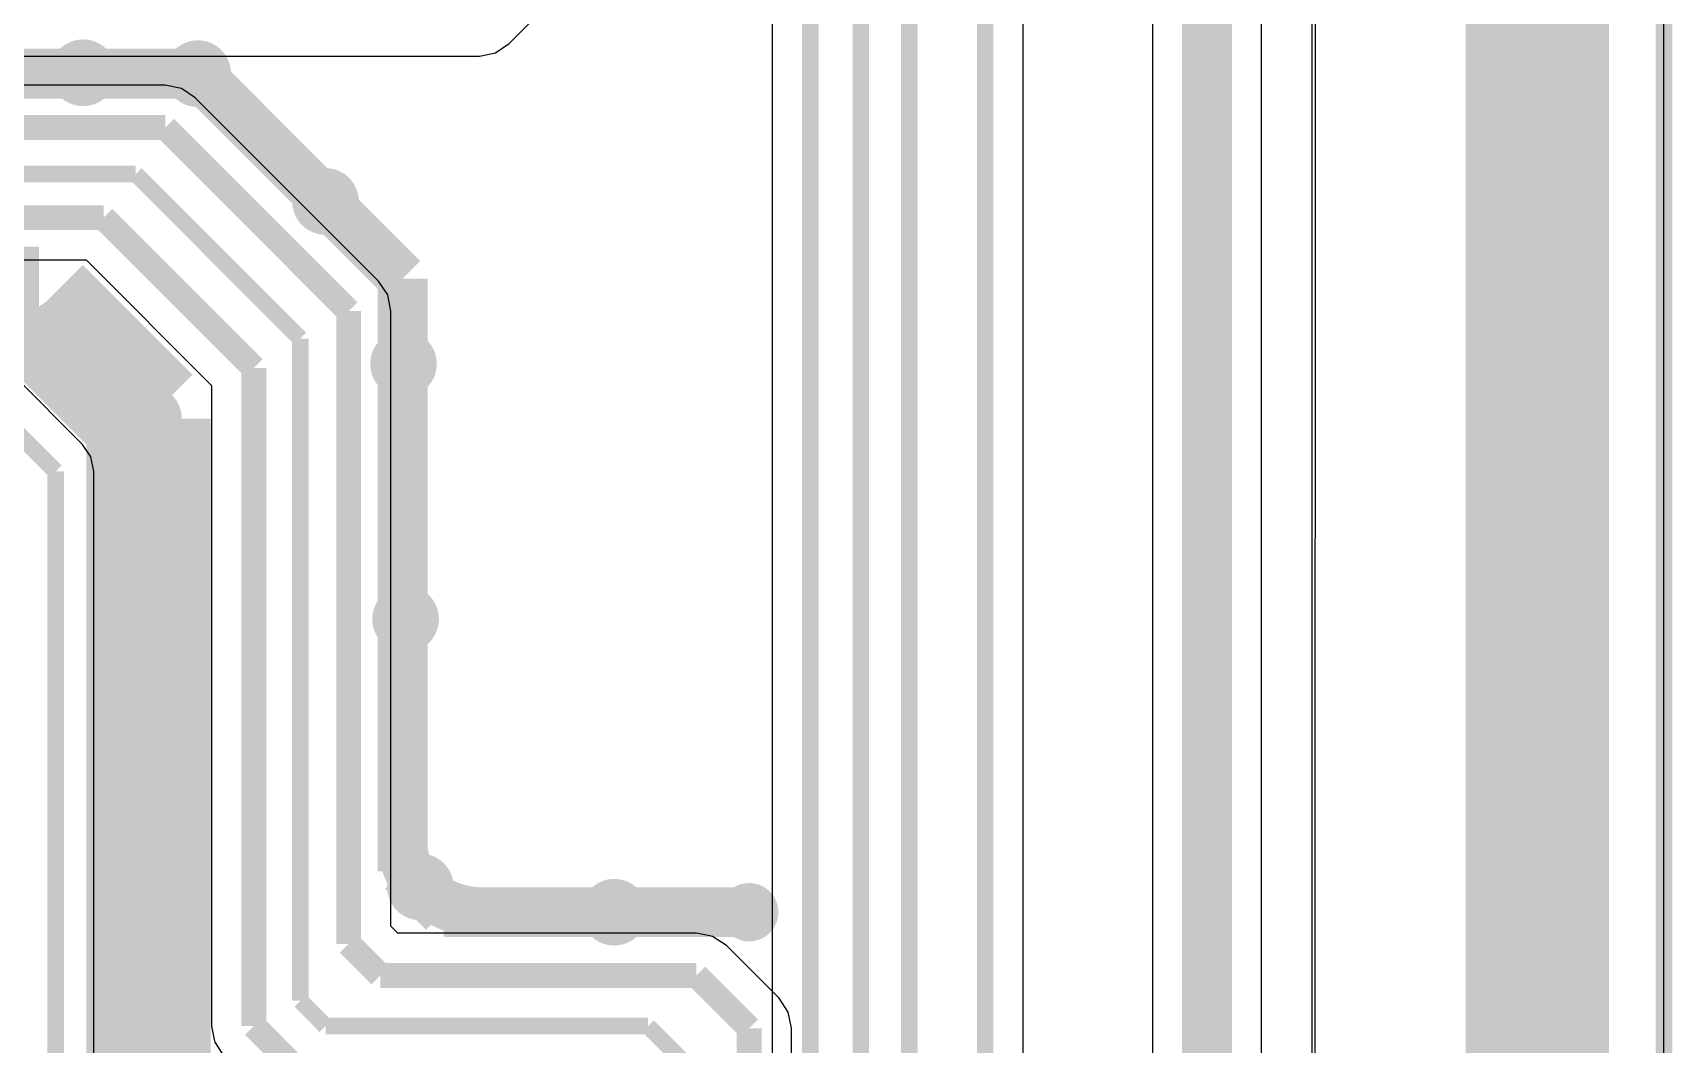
# Model space of a CAD drawing. Extents: x 81 to 196, y 150 to 213.
# Drawn here: x 175.98 to 195.74, y 169.85 to 182.03 of the extents above; entities that cross this region are included whole.
import ezdxf

# ---------------------------------------------------------------- set-up
doc = ezdxf.new("R2010")
doc.units = 0
doc.header["$MEASUREMENT"] = 0
for name, color, linetype in [('BOTTOMLAYER', 5, 'CONTINUOUS'), ('BOTTOMPASTE', 16, 'CONTINUOUS'), ('BOTTOMSOLDER', 6, 'CONTINUOUS'), ('KEEPOUTLAYER', 6, 'CONTINUOUS'), ('TOPLAYER', 1, 'CONTINUOUS')]:
    doc.layers.add(name, color=color, linetype=linetype)

msp = doc.modelspace()

# ---------------------------------------------------------------- linework, layer by layer
at = {"layer": 'BOTTOMLAYER'}
for p, q in [((191.449574, 213.096226), (191.424174, 149.951826)), ((195.640574, 150.891626), (195.640574, 212.562826)), ((191.448647, 210.788405), (191.431334, 167.752024)), ((190.790383, 167.752024), (190.790383, 200.263224)), ((189.479169, 198.975665), (189.479169, 167.848023)), ((187.918042, 166.718168), (187.918042, 194.897017)), ((184.894759, 187.683973), (184.894759, 168.93793))]:
    msp.add_line(p, q, dxfattribs=at)
for points, const_width in [([(190.134776, 165.905022), (190.134776, 200.263224)], 0.599999), ([(187.461774, 165.420426), (187.461774, 194.909826)], 0.195001), ([(186.547374, 167.935026), (186.547374, 188.864626)], 0.2), ([(185.963174, 167.350826), (185.963174, 188.458226)], 0.2), ([(185.353574, 168.544626), (185.353574, 187.874021)], 0.2)]:
    msp.add_lwpolyline(points, dxfattribs=dict(at, const_width=const_width))
msp.add_solid([(194.980174, 150.713826), (194.980174, 189.931426), (193.252974, 150.713826), (193.252974, 189.931426)], dxfattribs=at)
at = {"layer": 'BOTTOMPASTE'}
msp.add_solid([(194.980174, 150.713826), (194.980174, 189.880626), (193.252974, 150.713826), (193.252974, 189.880626)], dxfattribs=at)
at = {"layer": 'BOTTOMSOLDER'}
for points, const_width in [([(176.590574, 181.348626, 1), (176.590574, 181.750226, 1)], 0.401599), ([(177.972575, 181.338225, 1), (177.972575, 181.739824, 1)], 0.401599), ([(179.511574, 179.799226, 1), (179.511574, 180.200826, 1)], 0.401599), ([(176.327547, 178.233453, 1), (176.327547, 178.635053, 1)], 0.401599), ([(180.451374, 177.843426, 1), (180.451374, 178.245026, 1)], 0.401599), ([(177.377974, 177.183026, 1), (177.377974, 177.584626, 1)], 0.401599), ([(177.377974, 175.709826, 1), (177.377974, 176.111426, 1)], 0.401599), ([(180.476774, 174.770026, 1), (180.476774, 175.171626, 1)], 0.401599), ([(177.377974, 174.236626, 1), (177.377974, 174.638226, 1)], 0.401599), ([(177.377974, 172.941226, 1), (177.377974, 173.342826, 1)], 0.401599), ([(177.377974, 171.722026, 1), (177.377974, 172.123626, 1)], 0.401599), ([(180.654574, 171.544226, 1), (180.654574, 171.945826, 1)], 0.401599), ([(182.991374, 171.239426, 1), (182.991374, 171.641026, 1)], 0.401599), ([(184.616974, 171.264428, 1), (184.616974, 171.616024, 1)], 0.351599), ([(177.377974, 170.502826, 1), (177.377974, 170.904426, 1)], 0.401599)]:
    msp.add_lwpolyline(points, format="xyb", close=True, dxfattribs=dict(at, const_width=const_width))
msp.add_solid([(194.980174, 150.713826), (194.980174, 189.931426), (193.252974, 150.713826), (193.252974, 189.931426)], dxfattribs=at)
at = {"layer": 'KEEPOUTLAYER', "const_width": 0.2}
msp.add_lwpolyline([(195.640574, 150.967826), (195.640574, 211.846211)], dxfattribs=at)
at = {"layer": 'TOPLAYER'}
for p, q in [((191.398774, 213.043331), (191.398774, 149.977226)), ((191.398774, 212.584515), (191.398774, 150.359841)), ((195.640574, 150.510626), (195.640574, 212.410426)), ((181.726253, 181.900147), (182.869253, 183.043147)), ((181.365774, 181.75083), (181.560864, 181.789636)), ((181.560864, 181.789636), (181.726253, 181.900147)), ((106.181774, 181.75083), (181.365771, 181.75083)), ((181.365771, 181.75083), (181.365774, 181.750828)), ((181.365774, 181.750828), (181.365774, 181.75083)), ((177.581171, 181.398822), (105.681737, 181.398822)), ((177.581174, 181.398822), (177.581171, 181.398822)), ((177.581177, 181.398827), (177.581174, 181.398822)), ((177.581179, 181.398822), (177.581177, 181.398827)), ((177.776264, 181.360016), (177.581179, 181.398822)), ((177.941653, 181.249505), (177.776264, 181.360016)), ((180.151453, 179.039705), (177.941653, 181.249505)), ((104.954776, 179.294828), (176.625613, 179.294828)), ((176.625613, 179.294828), (178.138178, 177.782263)), ((180.151453, 179.039705), (180.151456, 179.039708)), ((180.151456, 179.039708), (180.151453, 179.039705)), ((180.261964, 178.874316), (180.151453, 179.039705)), ((180.30077, 178.679226), (180.261964, 178.874316)), ((180.30077, 171.270389), (180.30077, 178.679226)), ((176.584806, 177.073258), (175.772006, 177.886058)), ((178.138178, 177.782263), (178.138178, 170.068626)), ((176.684264, 176.924409), (176.584806, 177.073258)), ((176.719189, 176.748826), (176.684264, 176.924409)), ((176.719189, 169.230439), (176.719189, 176.748826)), ((180.383137, 171.188022), (180.30077, 171.270389)), ((183.981974, 171.188022), (180.383137, 171.188022)), ((184.144699, 171.155655), (183.981974, 171.188022)), ((184.177066, 171.149216), (184.144699, 171.155655)), ((184.342456, 171.038705), (184.177066, 171.149216)), ((184.977453, 170.403705), (184.342456, 171.038705)), ((184.977453, 170.403705), (184.977456, 170.403708)), ((184.977456, 170.403708), (184.977453, 170.403705)), ((185.087964, 170.238316), (184.977453, 170.403705)), ((185.12677, 170.043226), (185.087964, 170.238316)), ((178.138178, 170.068626), (178.170545, 169.905901)), ((178.170545, 169.905901), (178.176984, 169.873534)), ((185.12677, 169.211363), (185.12677, 170.043226)), ((178.176984, 169.873534), (178.287495, 169.708144))]:
    msp.add_line(p, q, dxfattribs=at)
for points, const_width in [([(177.972575, 181.539025), (160.537774, 181.539025)], 0.599999), ([(179.511574, 180.000026), (177.972575, 181.539025)], 0.599999), ([(177.581174, 180.889026), (105.470574, 180.889026)], 0.299999), ([(179.790974, 178.679226), (177.581174, 180.889026)], 0.299999), ([(177.225574, 180.330226), (105.191174, 180.330226)], 0.2), ([(179.206774, 178.349026), (177.225574, 180.330226)], 0.2), ([(180.440973, 179.070627), (179.511574, 180.000026)], 0.599999), ([(176.836776, 179.804624), (104.954776, 179.804624)], 0.299999), ([(178.647974, 177.993426), (176.836776, 179.804624)], 0.299999), ([(176.057174, 178.704626), (144.180174, 178.704626)], 1.5), ([(177.377974, 177.383826), (176.057174, 178.704626)], 1.5), ([(180.440973, 171.933227), (180.440973, 179.070627)], 0.599999), ([(179.790974, 171.059226), (179.790974, 178.679226)], 0.299999), ([(179.206774, 170.373426), (179.206774, 178.349026)], 0.2), ([(177.377974, 169.078026), (177.377974, 177.383826)], 1.5), ([(178.647974, 170.068626), (178.647974, 177.993426)], 0.299999), ([(176.260374, 176.748826), (175.447574, 177.561626)], 0.2), ([(176.260374, 169.230426), (176.260374, 176.748826)], 0.2), ([(180.933974, 171.440226), (180.440973, 171.933227)], 0.599999), ([(182.991374, 171.440226), (180.933974, 171.440226)], 0.599999), ([(184.616974, 171.440226), (182.991374, 171.440226)], 0.599999), ([(180.171974, 170.678226), (179.790974, 171.059226)], 0.299999), ([(183.981974, 170.678226), (180.171974, 170.678226)], 0.299999), ([(184.616974, 170.043226), (183.981974, 170.678226)], 0.299999), ([(179.511574, 170.068626), (179.206774, 170.373426)], 0.2), ([(179.198976, 169.517624), (178.647974, 170.068626)], 0.299999), ([(183.397774, 170.068626), (179.511574, 170.068626)], 0.2), ([(183.981974, 169.484426), (183.397774, 170.068626)], 0.2), ([(184.616974, 166.893626), (184.616974, 170.043226)], 0.299999)]:
    msp.add_lwpolyline(points, dxfattribs=dict(at, const_width=const_width))
at = {"layer": 'TOPLAYER', "const_width": 0.299999}
for points in [[(176.590574, 181.399426, 1), (176.590574, 181.699426, 1)], [(177.972575, 181.389025, 1), (177.972575, 181.689024, 1)], [(179.511574, 179.850026, 1), (179.511574, 180.150026, 1)], [(176.327547, 178.284253, 1), (176.327547, 178.584253, 1)], [(180.451374, 177.894226, 1), (180.451374, 178.194226, 1)], [(177.377974, 177.233826, 1), (177.377974, 177.533826, 1)], [(177.377974, 175.760626, 1), (177.377974, 176.060626, 1)], [(180.476774, 174.820826, 1), (180.476774, 175.120826, 1)], [(177.377974, 174.287426, 1), (177.377974, 174.587426, 1)], [(177.377974, 172.992026, 1), (177.377974, 173.292026, 1)], [(180.440973, 172.110705, 1), (180.440973, 172.410704, 1)], [(180.440973, 172.110705, 1), (180.440973, 172.410704, 1)], [(180.440973, 172.110705, 1), (180.440973, 172.410704, 1)], [(180.440973, 172.110705, 1), (180.440973, 172.410704, 1)], [(180.440973, 172.110705, 1), (180.440973, 172.410704, 1)], [(180.440973, 172.110705, 1), (180.440973, 172.410704, 1)], [(180.440973, 172.110705, 1), (180.440973, 172.410704, 1)], [(180.440973, 172.110705, 1), (180.440973, 172.410704, 1)], [(180.440973, 172.110705, 1), (180.440973, 172.410704, 1)], [(180.440973, 172.110705, 1), (180.440973, 172.410704, 1)], [(177.377974, 171.772826, 1), (177.377974, 172.072826, 1)], [(180.654574, 171.595026, 1), (180.654574, 171.895026, 1)], [(180.654574, 171.595026, 1), (180.654574, 171.895026, 1)], [(180.654574, 171.595026, 1), (180.654574, 171.895026, 1)], [(180.654574, 171.595026, 1), (180.654574, 171.895026, 1)], [(180.654574, 171.595026, 1), (180.654574, 171.895026, 1)], [(180.654574, 171.595026, 1), (180.654574, 171.895026, 1)], [(180.654574, 171.595026, 1), (180.654574, 171.895026, 1)], [(180.654574, 171.595026, 1), (180.654574, 171.895026, 1)], [(180.654574, 171.595026, 1), (180.654574, 171.895026, 1)], [(180.654574, 171.595026, 1), (180.654574, 171.895026, 1)], [(180.654574, 171.595026, 1), (180.654574, 171.895026, 1)], [(180.654574, 171.595026, 1), (180.654574, 171.895026, 1)], [(180.654574, 171.595026, 1), (180.654574, 171.895026, 1)], [(180.654574, 171.595026, 1), (180.654574, 171.895026, 1)], [(180.654574, 171.595026, 1), (180.654574, 171.895026, 1)], [(180.654574, 171.595026, 1), (180.654574, 171.895026, 1)], [(180.654574, 171.595026, 1), (180.654574, 171.895026, 1)], [(180.654574, 171.595026, 1), (180.654574, 171.895026, 1)], [(180.654574, 171.595026, 1), (180.654574, 171.895026, 1)], [(180.654574, 171.595026, 1), (180.654574, 171.895026, 1)], [(180.654574, 171.595026, 1), (180.654574, 171.895026, 1)], [(181.390427, 171.290226, 1), (181.390427, 171.590226, 1)], [(181.390427, 171.290226, 1), (181.390427, 171.590226, 1)], [(181.390427, 171.290226, 1), (181.390427, 171.590226, 1)], [(181.390427, 171.290226, 1), (181.390427, 171.590226, 1)], [(181.390427, 171.290226, 1), (181.390427, 171.590226, 1)], [(181.390427, 171.290226, 1), (181.390427, 171.590226, 1)], [(181.390427, 171.290226, 1), (181.390427, 171.590226, 1)], [(181.390427, 171.290226, 1), (181.390427, 171.590226, 1)], [(181.390427, 171.290226, 1), (181.390427, 171.590226, 1)], [(181.390427, 171.290226, 1), (181.390427, 171.590226, 1)], [(182.991374, 171.290226, 1), (182.991374, 171.590226, 1)], [(177.377974, 170.553626, 1), (177.377974, 170.853626, 1)]]:
    msp.add_lwpolyline(points, format="xyb", close=True, dxfattribs=at)
at = {"layer": 'TOPLAYER', "const_width": 0.599999}
for points in [[(180.654574, 171.745026, -0.198912), (180.440973, 172.260704)], [(180.654574, 171.745026, -0.198912), (180.440973, 172.260704)], [(180.654574, 171.745026, -0.198912), (180.440973, 172.260704)], [(180.654574, 171.745026, -0.198912), (180.440973, 172.260704)], [(180.654574, 171.745026, -0.198912), (180.440973, 172.260704)], [(180.654574, 171.745026, -0.198912), (180.440973, 172.260704)], [(180.654574, 171.745026, -0.198912), (180.440973, 172.260704)], [(180.654574, 171.745026, -0.198912), (180.440973, 172.260704)], [(180.654574, 171.745026, -0.198912), (180.440973, 172.260704)], [(180.654574, 171.745026, -0.198912), (180.440973, 172.260704)], [(181.390427, 171.440226, -0.198912), (180.654574, 171.745026)], [(181.390427, 171.440226, -0.198912), (180.654574, 171.745026)], [(181.390427, 171.440226, -0.198912), (180.654574, 171.745026)], [(181.390427, 171.440226, -0.198912), (180.654574, 171.745026)], [(181.390427, 171.440226, -0.198912), (180.654574, 171.745026)], [(181.390427, 171.440226, -0.198912), (180.654574, 171.745026)], [(181.390427, 171.440226, -0.198912), (180.654574, 171.745026)], [(181.390427, 171.440226, -0.198912), (180.654574, 171.745026)], [(181.390427, 171.440226, -0.198912), (180.654574, 171.745026)], [(181.390427, 171.440226, -0.198912), (180.654574, 171.745026)]]:
    msp.add_lwpolyline(points, format="xyb", dxfattribs=at)

doc.saveas('drawing.dxf')
